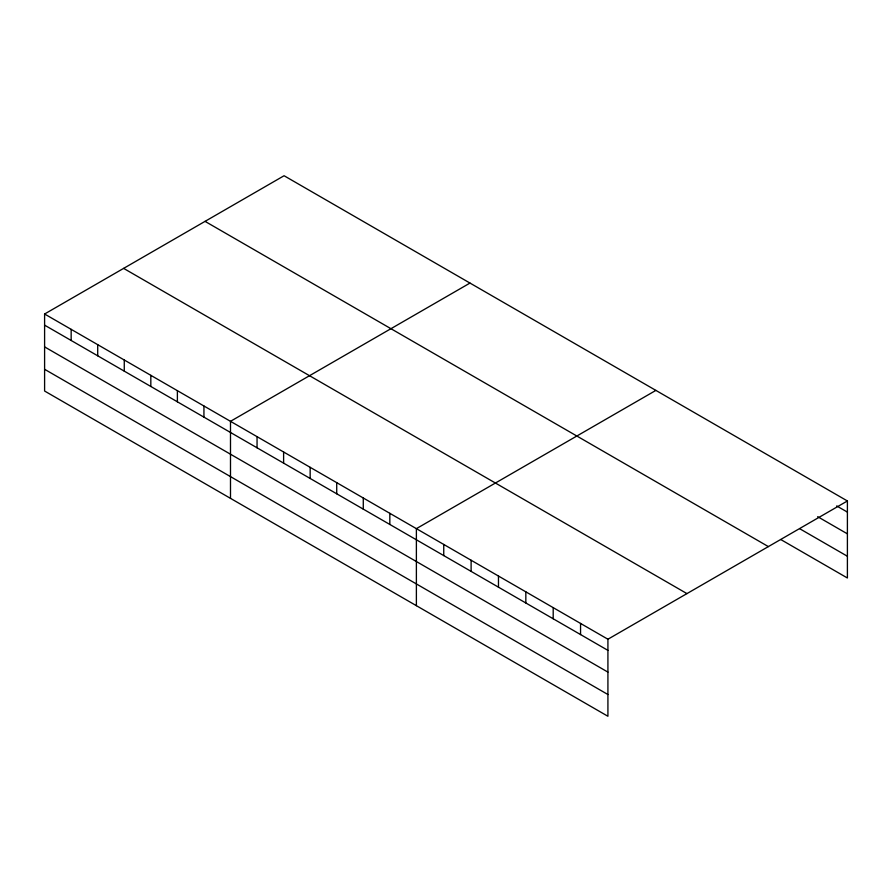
<?xml version="1.0" encoding="UTF-8"?>
<svg xmlns="http://www.w3.org/2000/svg" width="892" height="892" viewBox="0 0 892 892"><rect width="100%" height="100%" fill="white"/><g stroke="black" fill="none" stroke-linecap="round" stroke-linejoin="round"><path stroke-width="1.34" d="M44.6 314.006L607.92 639.229L607.92 716.265L44.6 391.03L44.6 314.006L284.08 175.735L847.4 500.969L847.4 577.994L780.779 539.537M469.984 283.065L230.493 421.325L230.493 498.36M655.876 390.395L416.386 528.655L416.386 605.679M607.92 639.229L847.4 500.969M836.696 505.931L847.4 512.108M817.663 516.68L847.4 533.851M799.812 528.778L847.4 556.251M205.06 221.372L768.369 546.595M123.631 268.38L686.94 593.604M44.6 325.145L607.92 650.368M44.6 346.888L607.92 672.111M44.6 369.288L607.92 694.522M580.558 623.43L580.558 634.58M553.196 607.642L553.196 618.78M525.834 591.842L525.834 602.981M498.472 576.042L498.472 587.181M471.11 560.243L471.11 571.393M443.748 544.455L443.748 555.593M389.826 513.324L389.826 524.463M363.278 497.992L363.278 509.131M336.719 482.661L336.719 493.8M310.16 467.33L310.16 478.469M283.611 451.999L283.611 463.138M257.052 436.667L257.052 447.806M203.934 405.994L203.934 417.144M177.385 390.663L177.385 401.813M150.826 375.331L150.826 386.47M124.267 360L124.267 371.139M97.707 344.669L97.707 355.808M71.159 329.338L71.159 340.476"/></g></svg>
